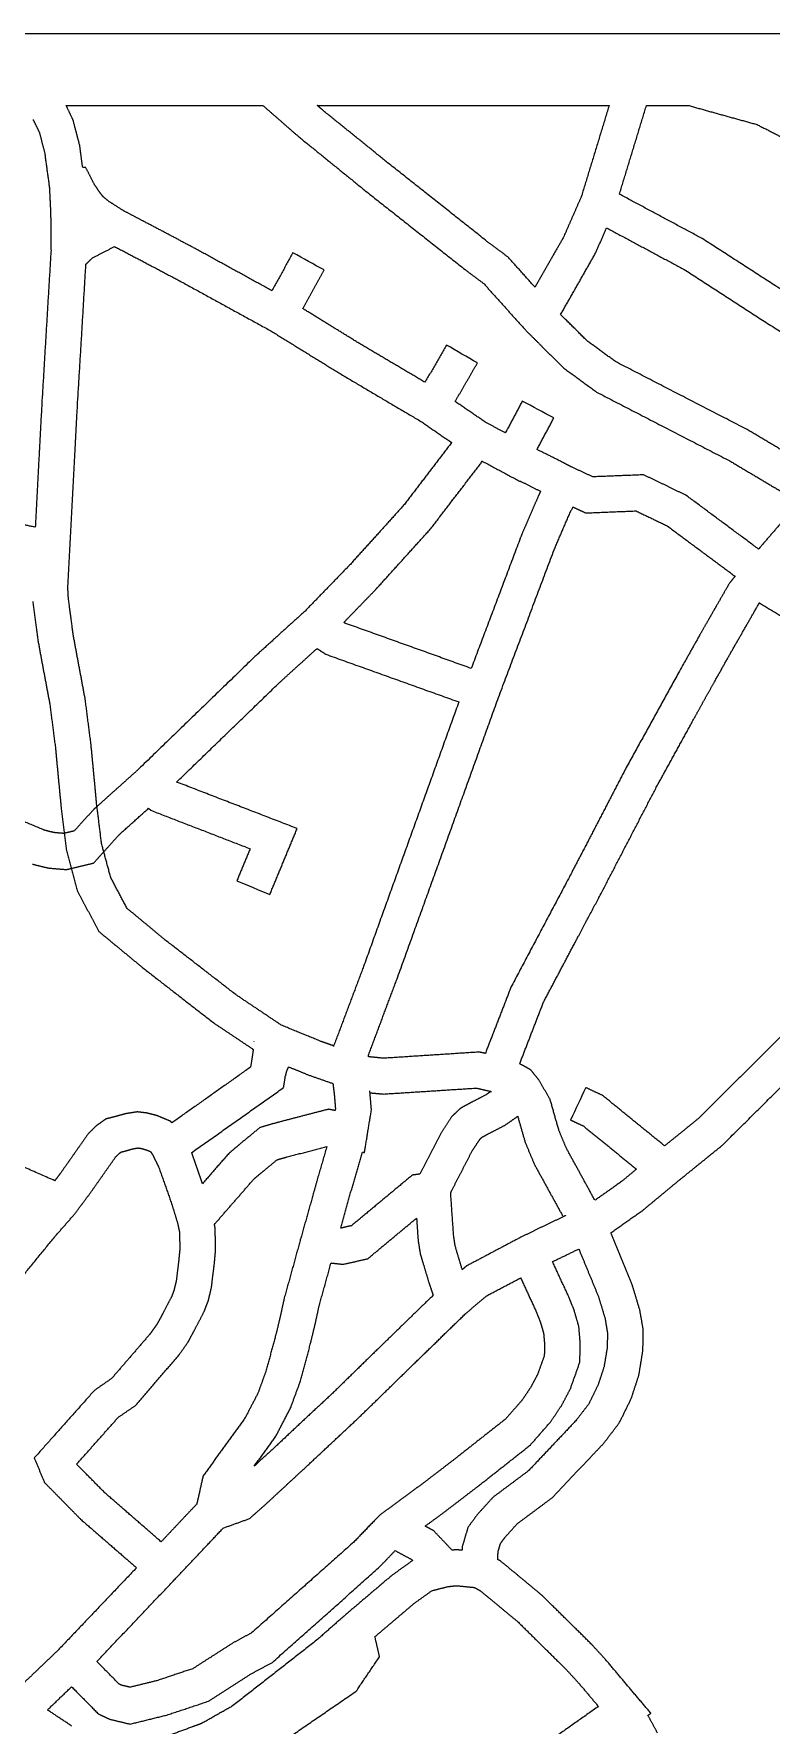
# Model space of a CAD drawing. Header units: millimetres. Extents: x 221 to 753, y -299 to -80.
# Drawn here: x 321.8 to 383.7, y -223.4 to -81.6 of the extents above; entities that cross this region are included whole.
import ezdxf

# ---------------------------------------------------------------- set-up
doc = ezdxf.new("R2010")
doc.units = ezdxf.units.MM
doc.layers.add('Laser$Cut', color=1, linetype='Continuous', true_color=0xff0000)
doc.layers.add('Laser$Outline', color=3, linetype='Continuous', true_color=0x00ff00)

msp = doc.modelspace()

# ---------------------------------------------------------------- linework, layer by layer
at = {"layer": 'Laser$Cut', "lineweight": -3}
for points, degree in [([(325.1, -88.81), (324.8, -88.18), (324.5, -87.56)], 2), ([(324.5, -87.56), (332.75, -87.56), (341, -87.56)], 2), ([(341, -87.56), (342.49, -88.86), (343.99, -90.17)], 2), ([(345.93, -87.88), (345.75, -87.72), (345.57, -87.56)], 2), ([(345.57, -87.56), (357.81, -87.56), (370.06, -87.56)], 2), ([(351.48, -92.37), (348.7, -90.13), (345.93, -87.88)], 2), ([(370.06, -87.56), (368.89, -91.4), (367.72, -95.23)], 2), ([(370.92, -95.01), (372.06, -91.29), (373.19, -87.56)], 2), ([(373.19, -87.56), (374.93, -87.56), (376.67, -87.56)], 2), ([(376.67, -87.56), (379.57, -88.37), (382.47, -89.17)], 2), ([(321.74, -88.76), (322.01, -89.3), (322.27, -89.85)], 2), ([(325.65, -90.92), (325.37, -89.86), (325.1, -88.81)], 2), ([(382.47, -89.17), (385.06, -90.5), (387.65, -91.84)], 2), ([(322.27, -89.85), (322.48, -90.68), (322.7, -91.5)], 2), ([(343.99, -90.17), (346.8, -92.44), (349.6, -94.72)], 2), ([(322.7, -91.5), (322.9, -92.99), (323.11, -94.48)], 2), ([(325.9, -92.78), (325.77, -91.85), (325.65, -90.92)], 2), ([(326.15, -92.77), (326.03, -92.77), (325.9, -92.78)], 2), ([(326.87, -94.18), (326.51, -93.47), (326.15, -92.77)], 2), ([(359.81, -98.97), (355.65, -95.67), (351.48, -92.37)], 2), ([(323.1, -94.41), (323.16, -95.56), (323.21, -96.71)], 2), ([(327.3, -94.82), (327.09, -94.5), (326.87, -94.18)], 2), ([(327.62, -95.23), (327.46, -95.03), (327.3, -94.82)], 2), ([(349.6, -94.72), (353.79, -98.03), (357.98, -101.34)], 2), ([(377.86, -98.73), (374.39, -96.87), (370.92, -95.01)], 2), ([(328.12, -95.64), (327.87, -95.44), (327.62, -95.23)], 2), ([(329.33, -96.41), (328.73, -96.02), (328.12, -95.64)], 2), ([(329.44, -96.46), (329.38, -96.44), (329.33, -96.41)], 2), ([(330.95, -97.26), (330.2, -96.86), (329.44, -96.46)], 2), ([(367.75, -95.15), (366.99, -96.89), (366.23, -98.62)], 2), ([(323.21, -96.71), (323.22, -98.23), (323.24, -99.76)], 2), ([(335.48, -99.65), (333.22, -98.45), (330.95, -97.26)], 2), ([(368.91, -99.97), (369.38, -98.9), (369.85, -97.84)], 2), ([(369.85, -97.84), (373.09, -99.58), (376.34, -101.32)], 2), ([(361.57, -100.28), (360.69, -99.63), (359.81, -98.97)], 2), ([(366.23, -98.62), (365.03, -100.72), (363.84, -102.81)], 2), ([(387.03, -104.65), (382.45, -101.69), (377.86, -98.73)], 2), ([(323.24, -99.76), (323.24, -99.76), (323.24, -99.76)], 2), ([(326.18, -100.88), (326.45, -100.62), (326.72, -100.35)], 2), ([(326.72, -100.35), (327.65, -99.88), (328.57, -99.4)], 2), ([(328.57, -99.4), (331.31, -100.84), (334.05, -102.29)], 2), ([(341.77, -103.11), (338.62, -101.38), (335.48, -99.65)], 2), ([(343.53, -99.92), (342.65, -101.52), (341.77, -103.11)], 2), ([(346.15, -101.37), (345.28, -100.89), (344.4, -100.41), (343.53, -99.92)], 3), ([(363.84, -102.81), (362.71, -101.55), (361.57, -100.28)], 2), ([(365.99, -105.11), (367.45, -102.54), (368.91, -99.97)], 2), ([(326.17, -100.88), (326.17, -100.88), (326.18, -100.88)], 2), ([(344.37, -104.62), (345.26, -102.99), (346.15, -101.37)], 2), ([(357.98, -101.34), (358.76, -101.93), (359.54, -102.51)], 2), ([(376.34, -101.32), (380.83, -104.22), (385.32, -107.12)], 2), ([(334.05, -102.29), (337.82, -104.36), (341.58, -106.42)], 2), ([(359.54, -102.51), (361.3, -104.47), (363.06, -106.43)], 2), ([(349.13, -107.55), (346.75, -106.08), (344.36, -104.61)], 2), ([(365.99, -105.11), (365.99, -105.11), (365.99, -105.11)], 2), ([(368.21, -107.31), (367.1, -106.21), (365.99, -105.11)], 2), ([(341.58, -106.42), (344.58, -108.27), (347.58, -110.12)], 2), ([(341.6, -106.44), (341.6, -106.44), (341.61, -106.44)], 2), ([(354.61, -110.79), (351.87, -109.17), (349.13, -107.55)], 2), ([(356.42, -107.67), (355.51, -109.23), (354.61, -110.79)], 2), ([(359.01, -109.17), (358.15, -108.67), (357.28, -108.17), (356.42, -107.67)], 3), ([(363.06, -106.43), (363.76, -107.12), (364.45, -107.81)], 2), ([(364.45, -107.81), (364.45, -107.81), (364.45, -107.81)], 2), ([(364.45, -107.81), (364.45, -107.81), (364.45, -107.81)], 2), ([(364.45, -107.81), (365.35, -108.71), (366.26, -109.6)], 2), ([(370.58, -109.05), (369.39, -108.18), (368.21, -107.31)], 2), ([(357.14, -112.4), (358.08, -110.79), (359.01, -109.17)], 2), ([(381.65, -114.76), (376.11, -111.91), (370.58, -109.05)], 2), ([(347.58, -110.12), (350.98, -112.13), (354.38, -114.14)], 2), ([(366.26, -109.6), (367.63, -110.6), (369, -111.61)], 2), ([(354.61, -110.79), (354.61, -110.79), (354.61, -110.79)], 2), ([(369, -111.61), (374.59, -114.5), (380.19, -117.39)], 2), ([(359.62, -114.1), (358.38, -113.25), (357.14, -112.4)], 2), ([(362.77, -112.37), (362.06, -113.71), (361.35, -115.04)], 2), ([(365.42, -113.78), (364.53, -113.31), (363.65, -112.84), (362.77, -112.37)], 3), ([(354.34, -114.12), (355.59, -114.98), (356.84, -115.84)], 2), ([(361.35, -115.04), (360.49, -114.57), (359.62, -114.1)], 2), ([(364.01, -116.43), (364.72, -115.1), (365.42, -113.78)], 2), ([(386.84, -117.85), (384.25, -116.31), (381.65, -114.76)], 2), ([(356.81, -115.89), (354.82, -118.5), (352.82, -121.11)], 2), ([(356.85, -115.83), (356.83, -115.86), (356.81, -115.89)], 2), ([(356.84, -115.84), (356.84, -115.84), (356.84, -115.84)], 2), ([(355.13, -123.03), (357.22, -120.29), (359.31, -117.56)], 2), ([(359.31, -117.56), (359.36, -117.47), (359.41, -117.39)], 2), ([(359.4, -117.4), (361, -118.25), (362.59, -119.11)], 2), ([(364.01, -116.43), (364.01, -116.43), (364.01, -116.43)], 2), ([(366.19, -117.52), (365.1, -116.97), (364.01, -116.43)], 2), ([(366.89, -117.89), (366.54, -117.71), (366.19, -117.52)], 2), ([(380.19, -117.39), (382.68, -118.87), (385.17, -120.35)], 2), ([(362.59, -119.11), (362.6, -119.09), (362.61, -119.08)], 2), ([(362.61, -119.08), (362.61, -119.08), (362.61, -119.08)], 2), ([(362.61, -119.08), (363.45, -119.5), (364.29, -119.93)], 2), ([(368.7, -118.72), (367.79, -118.31), (366.89, -117.89)], 2), ([(372.94, -118.55), (370.82, -118.64), (368.7, -118.72)], 2), ([(376.5, -120.26), (374.72, -119.4), (372.94, -118.55)], 2), ([(364.1, -120.38), (363.76, -121.16), (363.42, -121.95)], 2), ([(364.3, -119.92), (364.2, -120.15), (364.1, -120.38)], 2), ([(382.59, -124.78), (379.54, -122.52), (376.5, -120.26)], 2), ([(321.92, -122.94), (319.38, -122.43), (316.84, -121.92)], 2), ([(352.82, -121.11), (350.58, -123.59), (348.35, -126.06)], 2), ([(363.42, -121.95), (363.08, -122.74), (362.74, -123.52)], 2), ([(365.52, -124.65), (366.14, -123.22), (366.76, -121.78)], 2), ([(366.76, -121.78), (366.81, -121.67), (366.86, -121.55)], 2), ([(366.92, -121.43), (366.9, -121.47), (366.88, -121.51), (366.86, -121.55)], 3), ([(366.91, -121.43), (366.91, -121.43), (366.92, -121.42)], 2), ([(366.99, -121.31), (366.96, -121.35), (366.94, -121.39), (366.92, -121.43)], 3), ([(366.92, -121.43), (366.92, -121.43), (366.92, -121.43), (366.92, -121.43)], 3), ([(366.99, -121.3), (366.99, -121.3), (366.99, -121.3), (366.99, -121.31)], 3), ([(366.99, -121.31), (366.99, -121.31), (366.99, -121.31), (366.99, -121.31)], 3), ([(367.02, -121.25), (367.56, -121.5), (368.1, -121.75)], 2), ([(368.1, -121.75), (370.21, -121.66), (372.32, -121.58)], 2), ([(372.32, -121.58), (373.63, -122.21), (374.94, -122.84)], 2), ([(385.93, -120.91), (384.26, -122.84), (382.59, -124.78)], 2), ([(321.92, -122.93), (321.92, -122.94), (321.92, -122.94)], 2), ([(350.54, -128.11), (352.83, -125.57), (355.13, -123.03)], 2), ([(374.94, -122.84), (377.78, -124.95), (380.62, -127.06)], 2), ([(362.74, -123.52), (360.61, -129.16), (358.49, -134.79)], 2), ([(360.78, -137.22), (363.15, -130.93), (365.52, -124.65)], 2), ([(382.59, -124.78), (382.59, -124.78), (382.59, -124.78)], 2), ([(348.35, -126.06), (346.43, -128.04), (344.52, -130.01)], 2), ([(380.62, -127.06), (380.39, -127.35), (380.15, -127.64)], 2), ([(324.7, -128.91), (324.68, -128.47), (324.65, -128.03)], 2), ([(325.12, -132.07), (324.91, -130.49), (324.7, -128.91)], 2), ([(347.79, -130.95), (349.16, -129.53), (350.54, -128.11)], 2), ([(321.71, -129.19), (321.93, -130.87), (322.16, -132.54)], 2), ([(344.52, -130.01), (342.43, -131.9), (340.35, -133.79)], 2), ([(382.63, -129.35), (382.64, -129.32), (382.66, -129.3)], 2), ([(382.66, -129.3), (382.66, -129.3), (382.66, -129.3)], 2), ([(382.66, -129.3), (382.66, -129.3), (382.66, -129.3)], 2), ([(382.66, -129.3), (388.06, -132.55), (393.45, -135.79)], 2), ([(358.49, -134.79), (353.14, -132.87), (347.79, -130.95)], 2), ([(322.16, -132.54), (322.65, -135.2), (323.15, -137.85)], 2), ([(326.11, -137.38), (325.62, -134.73), (325.12, -132.07)], 2), ([(342.4, -135.98), (343.98, -134.55), (345.55, -133.12)], 2), ([(345.55, -133.12), (345.92, -133.36), (346.28, -133.6)], 2), ([(340.35, -133.79), (335.4, -138.58), (330.45, -143.37)], 2), ([(346.28, -133.6), (351.87, -135.6), (357.45, -137.6)], 2), ([(333.78, -144.32), (338.09, -140.15), (342.4, -135.98)], 2), ([(326.6, -141.19), (326.36, -139.29), (326.11, -137.38)], 2), ([(357.45, -137.6), (353.45, -148.7), (349.46, -159.79)], 2), ([(352.27, -160.83), (356.53, -149.02), (360.78, -137.22)], 2), ([(323.15, -137.85), (323.38, -139.69), (323.62, -141.52)], 2), ([(323.62, -141.52), (323.85, -144), (324.09, -146.49)], 2), ([(327.07, -146.16), (326.84, -143.67), (326.6, -141.19)], 2), ([(330.45, -143.37), (328.77, -144.87), (327.1, -146.37)], 2), ([(343.89, -148.22), (338.83, -146.27), (333.78, -144.32)], 2), ([(322.65, -148.35), (320.92, -147.61), (319.2, -146.87)], 2), ([(324.09, -146.49), (324.31, -148.27), (324.53, -150.06)], 2), ([(326.8, -146.64), (326, -147.53), (325.2, -148.42)], 2), ([(327.1, -146.37), (326.95, -146.51), (326.8, -146.64)], 2), ([(327.48, -149.48), (327.28, -147.82), (327.07, -146.16)], 2), ([(328.93, -148.76), (330.18, -147.64), (331.43, -146.52)], 2), ([(331.43, -146.52), (331.52, -146.61), (331.61, -146.69)], 2), ([(331.61, -146.69), (335.77, -148.3), (339.94, -149.91)], 2), ([(323.5, -148.56), (323.07, -148.46), (322.65, -148.35)], 2), ([(324.3, -148.63), (323.9, -148.6), (323.5, -148.56)], 2), ([(324.35, -148.62), (324.33, -148.63), (324.3, -148.63)], 2), ([(325.2, -148.42), (324.78, -148.52), (324.35, -148.62)], 2), ([(327.67, -150.17), (328.3, -149.47), (328.93, -148.76)], 2), ([(341.6, -153.75), (342.74, -150.99), (343.89, -148.22)], 2), ([(324.53, -150.06), (324.98, -151.74), (325.44, -153.42)], 2), ([(326.81, -151.12), (327.24, -150.65), (327.67, -150.17)], 2), ([(328.25, -152.32), (327.86, -150.9), (327.48, -149.48)], 2), ([(339.94, -149.91), (339.38, -151.26), (338.83, -152.61)], 2), ([(321.69, -151.21), (322.35, -151.37), (323, -151.53)], 2), ([(323, -151.53), (323.76, -151.6), (324.52, -151.66)], 2), ([(324.52, -151.66), (324.73, -151.62), (324.94, -151.57)], 2), ([(324.94, -151.57), (325.87, -151.34), (326.81, -151.12)], 2), ([(329.62, -154.92), (328.93, -153.62), (328.25, -152.32)], 2), ([(338.83, -152.61), (339.75, -152.99), (340.67, -153.37), (341.6, -153.75)], 3), ([(325.44, -153.42), (326.34, -155.14), (327.25, -156.85)], 2), ([(332.82, -157.57), (331.22, -156.24), (329.62, -154.92)], 2), ([(327.25, -156.85), (329.1, -158.38), (330.95, -159.91)], 2), ([(338.74, -162.15), (335.78, -159.86), (332.82, -157.57)], 2), ([(330.95, -159.91), (333.96, -162.25), (336.98, -164.59)], 2), ([(349.46, -159.79), (348.21, -163.12), (346.95, -166.45)], 2), ([(349.89, -167.17), (351.08, -164), (352.27, -160.83)], 2), ([(361.82, -161.53), (360.75, -164.3), (359.67, -167.08)], 2), ([(342.55, -164.71), (340.65, -163.43), (338.74, -162.15)], 2), ([(362.56, -167.95), (363.56, -165.36), (364.56, -162.77)], 2), ([(350.89, -163.82), (350.89, -163.82), (350.89, -163.82), (350.89, -163.82)], 3), ([(386.52, -163.64), (382.04, -168.09), (377.56, -172.53)], 2), ([(336.98, -164.59), (338.54, -165.63), (340.11, -166.68)], 2), ([(345.87, -166.07), (344.21, -165.39), (342.55, -164.71)], 2), ([(340.21, -166.75), (340.1, -167.49), (339.98, -168.23)], 2), ([(340.11, -166.68), (340.11, -166.68), (340.11, -166.68), (340.11, -166.68)], 3), ([(340.11, -166.68), (340.16, -166.72), (340.21, -166.75)], 2), ([(340.21, -166.75), (340.21, -166.75), (340.21, -166.75)], 2), ([(340.28, -166.09), (340.28, -166.09), (340.28, -166.08), (340.28, -166.08)], 3), ([(340.28, -166.1), (340.28, -166.1), (340.28, -166.09), (340.28, -166.09)], 3), ([(346.95, -166.45), (346.41, -166.26), (345.87, -166.07)], 2), ([(346.95, -166.45), (346.94, -166.48), (346.93, -166.5)], 2), ([(346.95, -166.45), (346.95, -166.45), (346.95, -166.45)], 2), ([(349.87, -167.36), (349.88, -167.26), (349.89, -167.17)], 2), ([(349.92, -167.37), (349.9, -167.37), (349.87, -167.36)], 2), ([(351.16, -167.49), (350.54, -167.43), (349.92, -167.37)], 2), ([(349.96, -167.33), (349.96, -167.33), (349.96, -167.35), (349.95, -167.38)], 3), ([(359.17, -166.97), (355.17, -167.23), (351.16, -167.49)], 2), ([(359.67, -167.08), (359.42, -167.03), (359.17, -166.97)], 2), ([(359.67, -167.08), (359.67, -167.08), (359.67, -167.08)], 2), ([(379.57, -174.77), (383.96, -170.41), (388.36, -166.05)], 2), ([(339.98, -168.23), (336.8, -170.49), (333.61, -172.74)], 2), ([(343.17, -168.21), (343.99, -168.54), (344.8, -168.88)], 2), ([(363.47, -168.45), (363.01, -168.2), (362.55, -167.95)], 2), ([(362.56, -167.95), (362.56, -167.95), (362.56, -167.95)], 2), ([(364.15, -169.3), (363.81, -168.87), (363.47, -168.45)], 2), ([(335.03, -175.41), (338.89, -172.68), (342.75, -169.95)], 2), ([(342.75, -169.95), (342.83, -169.46), (342.9, -168.96)], 2), ([(344.8, -168.88), (345.85, -169.24), (346.89, -169.61)], 2), ([(346.89, -169.61), (346.89, -169.61), (346.89, -169.61)], 2), ([(346.89, -169.61), (346.89, -169.61), (346.89, -169.62)], 2), ([(346.89, -169.61), (346.94, -170.06), (347, -170.51)], 2), ([(350, -170.39), (349.99, -170.3), (349.98, -170.21)], 2), ([(351.12, -170.49), (355.02, -170.24), (358.92, -169.99)], 2), ([(358.92, -169.99), (359.56, -170.14), (360.19, -170.29)], 2), ([(365.1, -170.91), (364.62, -170.1), (364.15, -169.3)], 2), ([(368.1, -169.95), (367.67, -170.86), (367.25, -171.76), (366.82, -172.67)], 3), ([(369.51, -170.61), (368.8, -170.28), (368.1, -169.95)], 2), ([(347, -170.51), (347.05, -171.11), (347.1, -171.71)], 2), ([(350, -170.39), (350, -170.39), (350, -170.39)], 2), ([(350, -170.39), (350.56, -170.44), (351.12, -170.49)], 2), ([(350.12, -171.82), (350.06, -171.1), (350, -170.39)], 2), ([(358.52, -171.18), (358.05, -171.43), (357.58, -171.69)], 2), ([(359.77, -170.53), (359.15, -170.86), (358.52, -171.18)], 2), ([(360.14, -170.27), (359.95, -170.4), (359.77, -170.53)], 2), ([(365.85, -173.55), (365.47, -172.23), (365.1, -170.91)], 2), ([(374.71, -174.84), (372.11, -172.73), (369.51, -170.61)], 2), ([(327.85, -172.58), (327.45, -172.86), (327.05, -173.14)], 2), ([(330.02, -172.06), (329.78, -172.1), (329.54, -172.13)], 2), ([(330.49, -171.99), (330.25, -172.02), (330.02, -172.06)], 2), ([(331.32, -172.09), (330.9, -172.04), (330.49, -171.99)], 2), ([(332.19, -172.32), (331.75, -172.2), (331.32, -172.09)], 2), ([(333.26, -172.77), (332.73, -172.54), (332.19, -172.32)], 2), ([(333.39, -172.9), (333.33, -172.83), (333.26, -172.77)], 2), ([(333.61, -172.74), (333.5, -172.82), (333.39, -172.9)], 2), ([(342.27, -172.87), (341.52, -173.08), (340.76, -173.3)], 2), ([(346.5, -171.77), (344.38, -172.32), (342.27, -172.87)], 2), ([(347.07, -171.87), (346.78, -171.82), (346.5, -171.77)], 2), ([(347.1, -171.71), (347.09, -171.79), (347.07, -171.87)], 2), ([(349.61, -174.95), (349.86, -173.39), (350.12, -171.82)], 2), ([(356.87, -172.37), (356.42, -173.06), (355.97, -173.75)], 2), ([(357.58, -171.69), (357.23, -172.03), (356.87, -172.37)], 2), ([(361.33, -173.1), (361.86, -172.73), (362.39, -172.36)], 2), ([(362.39, -172.36), (362.39, -172.36), (362.39, -172.36)], 2), ([(362.39, -172.36), (362.7, -173.45), (363.02, -174.55)], 2), ([(366.82, -172.67), (367.36, -172.92), (367.9, -173.17)], 2), ([(377.56, -172.53), (376.14, -173.69), (374.71, -174.84)], 2), ([(323.56, -177.76), (318.91, -175.72), (314.26, -173.69)], 2), ([(326.36, -173.82), (325.22, -175.45), (324.08, -177.07)], 2), ([(327.05, -173.14), (326.71, -173.48), (326.36, -173.82)], 2), ([(355.97, -173.75), (355.08, -175.48), (354.19, -177.21)], 2), ([(358.57, -175.26), (358.89, -174.77), (359.21, -174.29)], 2), ([(359.21, -174.29), (359.29, -174.21), (359.37, -174.13)], 2), ([(359.37, -174.13), (359.64, -173.98), (359.92, -173.83)], 2), ([(359.92, -173.83), (360.62, -173.47), (361.33, -173.1)], 2), ([(366.5, -175.09), (366.17, -174.32), (365.85, -173.55)], 2), ([(367.9, -173.17), (370.13, -174.98), (372.35, -176.79)], 2), ([(326.51, -178.83), (327.59, -177.3), (328.66, -175.77)], 2), ([(328.66, -175.77), (328.82, -175.61), (328.98, -175.46)], 2), ([(329.13, -175.35), (329.29, -175.31), (329.45, -175.27)], 2), ([(329.45, -175.27), (329.81, -175.17), (330.17, -175.07)], 2), ([(330.17, -175.07), (330.35, -175.04), (330.54, -175.01)], 2), ([(330.54, -175.01), (330.65, -175.03), (330.75, -175.04)], 2), ([(330.75, -175.04), (330.99, -175.1), (331.22, -175.17)], 2), ([(331.22, -175.17), (331.4, -175.24), (331.58, -175.31)], 2), ([(331.58, -175.31), (331.6, -175.34), (331.62, -175.36)], 2), ([(331.62, -175.36), (331.71, -175.5), (331.8, -175.65)], 2), ([(331.8, -175.65), (332.03, -176.13), (332.27, -176.6)], 2), ([(331.8, -175.65), (331.8, -175.65), (331.8, -175.65)], 2), ([(335.04, -175.43), (335.03, -175.42), (335.03, -175.41)], 2), ([(335.95, -178.01), (335.49, -176.72), (335.04, -175.43)], 2), ([(338.16, -175.47), (337.05, -176.74), (335.94, -178.01)], 2), ([(342.2, -176.01), (342.63, -175.88), (343.06, -175.76)], 2), ([(343.06, -175.76), (344.72, -175.33), (346.38, -174.9)], 2), ([(349.37, -175.36), (349.45, -175.38), (349.54, -175.4)], 2), ([(349.37, -175.36), (349.37, -175.36), (349.37, -175.36)], 2), ([(349.54, -175.4), (349.57, -175.18), (349.61, -174.95)], 2), ([(356.86, -178.57), (357.72, -176.91), (358.57, -175.26)], 2), ([(363.02, -174.55), (363.4, -175.47), (363.79, -176.39)], 2), ([(368.86, -179.4), (367.68, -177.24), (366.5, -175.09)], 2), ([(375.67, -177.93), (377.62, -176.35), (379.57, -174.77)], 2), ([(324.08, -177.07), (323.82, -177.42), (323.56, -177.76)], 2), ([(332.27, -176.6), (332.83, -178.18), (333.38, -179.76)], 2), ([(353.55, -177.29), (351, -179.41), (348.44, -181.54)], 2), ([(354.19, -177.2), (353.87, -177.25), (353.55, -177.29)], 2), ([(363.79, -176.39), (364.99, -178.59), (366.2, -180.78)], 2), ([(372.35, -176.79), (371.72, -177.31), (371.09, -177.84)], 2), ([(335.94, -178.01), (335.94, -178.01), (335.94, -178.01)], 2), ([(336.95, -181.42), (338.6, -179.52), (340.26, -177.62)], 2), ([(356.77, -178.81), (356.81, -178.69), (356.86, -178.57)], 2), ([(371.09, -177.84), (369.98, -178.62), (368.86, -179.4)], 2), ([(372.91, -180.22), (374.29, -179.08), (375.67, -177.93)], 2), ([(325.22, -180.56), (325.87, -179.69), (326.51, -178.83)], 2), ([(333.38, -179.76), (333.63, -180.56), (333.87, -181.37)], 2), ([(356.77, -178.81), (356.77, -178.81), (356.77, -178.81)], 2), ([(356.77, -178.81), (356.77, -178.81), (356.77, -178.81)], 2), ([(357.02, -182.4), (356.89, -180.6), (356.77, -178.81)], 2), ([(368.86, -179.4), (368.86, -179.4), (368.86, -179.4)], 2), ([(323.55, -182.47), (324.39, -181.51), (325.22, -180.56)], 2), ([(333.87, -181.37), (333.94, -181.7), (334.01, -182.04)], 2), ([(337, -181.68), (336.97, -181.55), (336.95, -181.42)], 2), ([(348.44, -181.54), (348.01, -181.63), (347.58, -181.73)], 2), ([(349.81, -184.3), (351.86, -182.6), (353.9, -180.9)], 2), ([(353.9, -180.9), (353.91, -180.93), (353.91, -180.96)], 2), ([(353.91, -180.96), (353.97, -181.85), (354.03, -182.73)], 2), ([(366.2, -180.79), (364.42, -181.64), (362.65, -182.5)], 2), ([(366.39, -180.69), (366.3, -180.74), (366.2, -180.79)], 2), ([(366.2, -180.78), (366.2, -180.79), (366.2, -180.79)], 2), ([(370.19, -182.13), (371.55, -181.18), (372.91, -180.22)], 2), ([(318.34, -188.86), (320.95, -185.66), (323.55, -182.47)], 2), ([(334.01, -182.04), (334.02, -182.38), (334.03, -182.73)], 2), ([(334.03, -182.73), (334.04, -183.1), (334.05, -183.46)], 2), ([(337.03, -182.65), (337.02, -182.16), (337, -181.68)], 2), ([(337.05, -183.58), (337.04, -183.11), (337.03, -182.65)], 2), ([(347.55, -181.73), (347.55, -181.73), (347.55, -181.73)], 2), ([(347.58, -181.73), (347.56, -181.73), (347.55, -181.73)], 2), ([(354.03, -182.73), (354.12, -183.33), (354.22, -183.92)], 2), ([(357.15, -183.25), (357.08, -182.83), (357.02, -182.4)], 2), ([(362.65, -182.5), (360.37, -183.71), (358.1, -184.91)], 2), ([(371.99, -186.48), (371.09, -184.3), (370.19, -182.12)], 2), ([(334.05, -183.46), (334, -183.96), (333.95, -184.46)], 2), ([(336.94, -184.78), (336.99, -184.18), (337.05, -183.58)], 2), ([(347.75, -184.77), (348.78, -184.54), (349.81, -184.3)], 2), ([(354.22, -183.92), (354.32, -184.25), (354.42, -184.59)], 2), ([(357.74, -185.22), (357.44, -184.23), (357.15, -183.25)], 2), ([(365.31, -184.55), (366.41, -184.02), (367.51, -183.49)], 2), ([(367.51, -183.48), (368.34, -185.48), (369.16, -187.48)], 2), ([(333.95, -184.46), (333.85, -185.32), (333.74, -186.19)], 2), ([(336.77, -186.13), (336.85, -185.45), (336.94, -184.78)], 2), ([(345.72, -188.3), (346.23, -186.48), (346.73, -184.66)], 2), ([(346.73, -184.66), (346.73, -184.66), (346.73, -184.66)], 2), ([(346.73, -184.66), (346.73, -184.66), (346.73, -184.66)], 2), ([(346.73, -184.66), (347.24, -184.72), (347.75, -184.77)], 2), ([(354.42, -184.59), (354.68, -185.45), (354.94, -186.32)], 2), ([(358.1, -184.91), (357.92, -185.06), (357.74, -185.22)], 2), ([(357.74, -185.22), (357.74, -185.22), (357.74, -185.22)], 2), ([(366.67, -187.49), (365.99, -186.02), (365.31, -184.55)], 2), ([(333.56, -186.93), (333.46, -187.22), (333.35, -187.5)], 2), ([(333.74, -186.19), (333.65, -186.56), (333.56, -186.93)], 2), ([(336.44, -187.82), (336.57, -187.27), (336.7, -186.72)], 2), ([(336.7, -186.72), (336.74, -186.43), (336.77, -186.13)], 2), ([(354.94, -186.32), (355.12, -186.84), (355.3, -187.37)], 2), ([(359.79, -187.41), (361.21, -186.66), (362.63, -185.91)], 2), ([(362.63, -185.9), (363.27, -187.29), (363.91, -188.67)], 2), ([(372.64, -188.64), (372.32, -187.56), (371.99, -186.48)], 2), ([(333.35, -187.5), (333, -188.17), (332.65, -188.84)], 2), ([(336.09, -188.73), (336.18, -188.5), (336.26, -188.28)], 2), ([(336.26, -188.28), (336.35, -188.05), (336.44, -187.82)], 2), ([(342.81, -187.58), (342.64, -188.37), (342.46, -189.17)], 2), ([(345.39, -189.84), (345.56, -189.07), (345.72, -188.3)], 2), ([(355.3, -187.37), (355.3, -187.37), (355.3, -187.37)], 2), ([(358.03, -188.9), (358.91, -188.15), (359.79, -187.41)], 2), ([(363.91, -188.67), (364.1, -189.15), (364.29, -189.62)], 2), ([(367.13, -188.64), (366.9, -188.06), (366.67, -187.49)], 2), ([(367.52, -189.99), (367.32, -189.31), (367.13, -188.64)], 2), ([(369.16, -187.48), (369.44, -188.4), (369.72, -189.32)], 2), ([(372.92, -190.25), (372.78, -189.44), (372.64, -188.64)], 2), ([(332.18, -189.72), (332.03, -189.93), (331.88, -190.14)], 2), ([(332.65, -188.84), (332.41, -189.28), (332.18, -189.72)], 2), ([(335.3, -190.24), (335.7, -189.49), (336.09, -188.73)], 2), ([(342.46, -189.17), (342.29, -189.91), (342.11, -190.64)], 2), ([(345.02, -191.38), (345.2, -190.61), (345.39, -189.84)], 2), ([(364.29, -189.62), (364.42, -190.08), (364.56, -190.54)], 2), ([(367.64, -191.4), (367.58, -190.7), (367.52, -189.99)], 2), ([(369.72, -189.32), (369.81, -189.9), (369.91, -190.48)], 2), ([(331.59, -190.56), (329.96, -192.46), (328.32, -194.35)], 2), ([(331.88, -190.14), (331.74, -190.35), (331.59, -190.56)], 2), ([(333.96, -192.4), (334.35, -191.85), (334.74, -191.29)], 2), ([(334.74, -191.29), (335.02, -190.77), (335.3, -190.24)], 2), ([(342.11, -190.64), (341.69, -192.18), (341.27, -193.73)], 2), ([(344.14, -194.64), (344.58, -193.01), (345.02, -191.38)], 2), ([(364.56, -190.54), (364.6, -191.02), (364.64, -191.49)], 2), ([(364.64, -191.49), (364.63, -191.96), (364.62, -192.43)], 2), ([(367.6, -192.98), (367.62, -192.19), (367.64, -191.4)], 2), ([(369.91, -190.48), (369.91, -191.12), (369.9, -191.76)], 2), ([(372.89, -192.02), (372.91, -191.13), (372.92, -190.25)], 2), ([(330.35, -196.6), (332.15, -194.5), (333.96, -192.4)], 2), ([(364.62, -192.43), (364.34, -193.22), (364.06, -194)], 2), ([(369.9, -191.76), (369.76, -192.56), (369.63, -193.37)], 2), ([(372.55, -194.09), (372.72, -193.06), (372.89, -192.02)], 2), ([(328.32, -194.35), (327.6, -194.85), (326.88, -195.35)], 2), ([(341.27, -193.73), (340.94, -194.65), (340.6, -195.58)], 2), ([(364.06, -194), (363.78, -194.53), (363.5, -195.05)], 2), ([(366.81, -195.21), (367.21, -194.1), (367.6, -192.98)], 2), ([(369.63, -193.37), (369.38, -194.13), (369.13, -194.89)], 2), ([(371.92, -196.02), (372.23, -195.05), (372.55, -194.09)], 2), ([(326.88, -195.35), (324.36, -198.18), (321.84, -201.01)], 2), ([(340.6, -195.58), (340.07, -196.6), (339.54, -197.62)], 2), ([(343.35, -196.79), (343.74, -195.71), (344.14, -194.64)], 2), ([(363.5, -195.05), (363.13, -195.62), (362.75, -196.18)], 2), ([(366.08, -196.6), (366.45, -195.9), (366.81, -195.21)], 2), ([(369.13, -194.89), (368.74, -195.69), (368.35, -196.48)], 2), ([(328.88, -197.61), (329.61, -197.1), (330.35, -196.6)], 2), ([(342.1, -199.2), (342.72, -198), (343.35, -196.79)], 2), ([(362.75, -196.18), (362.06, -196.96), (361.37, -197.75)], 2), ([(365.13, -198.01), (365.61, -197.3), (366.08, -196.6)], 2), ([(368.35, -196.48), (367.84, -197.16), (367.32, -197.83)], 2), ([(370.91, -198.07), (371.42, -197.05), (371.92, -196.02)], 2), ([(325.39, -201.54), (327.14, -199.57), (328.88, -197.61)], 2), ([(339.54, -197.62), (337.77, -200.07), (336, -202.52)], 2), ([(361.37, -197.75), (359.32, -199.36), (357.27, -200.98)], 2), ([(367.32, -197.83), (365.3, -199.97), (363.28, -202.1)], 2), ([(363.45, -199.93), (364.29, -198.97), (365.13, -198.01)], 2), ([(369.61, -199.78), (370.26, -198.92), (370.91, -198.07)], 2), ([(340.29, -201.7), (341.2, -200.45), (342.1, -199.2)], 2), ([(359.11, -203.35), (361.28, -201.64), (363.45, -199.93)], 2), ([(368.64, -200.8), (369.13, -200.29), (369.61, -199.78)], 2), ([(321.84, -201.01), (322.26, -202.04), (322.68, -203.06)], 2), ([(357.27, -200.98), (355.86, -202.06), (354.45, -203.14)], 2), ([(365.28, -204.35), (366.96, -202.58), (368.64, -200.8)], 2), ([(327.78, -203.96), (326.58, -202.75), (325.39, -201.54)], 2), ([(336, -202.52), (335.73, -203.7), (335.47, -204.88)], 2), ([(363.28, -202.1), (361.81, -203.2), (360.33, -204.3)], 2), ([(322.68, -203.06), (324.2, -204.6), (325.72, -206.15)], 2), ([(332.48, -208.05), (330.13, -206), (327.78, -203.96)], 2), ([(354.45, -203.14), (352.64, -204.47), (350.83, -205.8)], 2), ([(356.25, -205.54), (357.68, -204.45), (359.11, -203.35)], 2), ([(335.47, -204.88), (333.97, -206.46), (332.48, -208.05)], 2), ([(339.89, -206.1), (340.59, -205.49), (341.28, -204.87)], 2), ([(354.62, -206.74), (355.44, -206.14), (356.25, -205.54)], 2), ([(360.33, -204.3), (359.68, -205.01), (359.04, -205.72)], 2), ([(362.35, -206.53), (363.82, -205.44), (365.28, -204.35)], 2), ([(325.72, -206.15), (328.06, -208.18), (330.41, -210.22)], 2), ([(337.68, -206.9), (338.79, -206.5), (339.89, -206.1)], 2), ([(350.83, -205.8), (349.73, -206.93), (348.64, -208.07)], 2), ([(355.33, -207.11), (354.97, -206.92), (354.62, -206.73)], 2), ([(356.89, -208.75), (356.11, -207.93), (355.33, -207.11)], 2), ([(358.21, -206.84), (357.98, -207.64), (357.74, -208.44)], 2), ([(359.04, -205.72), (358.62, -206.28), (358.21, -206.84)], 2), ([(361.36, -207.63), (361.86, -207.08), (362.35, -206.53)], 2), ([(348.64, -208.07), (344.36, -211.88), (340.07, -215.68)], 2), ([(357.74, -208.44), (357.74, -208.6), (357.74, -208.76)], 2), ([(360.74, -208.88), (360.84, -208.54), (360.94, -208.2)], 2), ([(360.94, -208.2), (361.15, -207.91), (361.36, -207.63)], 2), ([(350.72, -210.23), (351.42, -209.51), (352.11, -208.79)], 2), ([(353.57, -209.62), (352.7, -210.24), (351.83, -210.87)], 2), ([(352.11, -208.79), (352.8, -209.16), (353.49, -209.53)], 2), ([(353.49, -209.53), (353.53, -209.57), (353.57, -209.61)], 2), ([(353.57, -209.61), (353.57, -209.61), (353.57, -209.62)], 2), ([(357.28, -208.72), (357.09, -208.73), (356.89, -208.75)], 2), ([(357.74, -208.76), (357.51, -208.74), (357.28, -208.72)], 2), ([(360.73, -209.55), (360.73, -209.21), (360.74, -208.88)], 2), ([(360.96, -209.67), (360.85, -209.61), (360.73, -209.55)], 2), ([(364.39, -212.51), (362.68, -211.09), (360.96, -209.67)], 2), ([(330.41, -210.23), (327.16, -213.64), (323.91, -217.06)], 2), ([(330.41, -210.22), (330.41, -210.22), (330.41, -210.23)], 2), ([(341.81, -218.16), (346.26, -214.2), (350.72, -210.23)], 2), ([(351.83, -210.87), (349.79, -212.6), (347.76, -214.33)], 2), ([(353.68, -213.23), (354.43, -212.69), (355.19, -212.15)], 2), ([(355.19, -212.15), (355.88, -211.97), (356.57, -211.8)], 2), ([(356.57, -211.8), (356.92, -211.76), (357.28, -211.73)], 2), ([(357.28, -211.73), (358.02, -211.8), (358.76, -211.88)], 2), ([(358.76, -211.88), (359.01, -212.02), (359.26, -212.16)], 2), ([(359.26, -212.16), (360.82, -213.45), (362.38, -214.74)], 2), ([(368.6, -216.66), (366.5, -214.58), (364.39, -212.51)], 2), ([(350.41, -216.01), (352.05, -214.62), (353.68, -213.23)], 2), ([(347.76, -214.33), (346.69, -215.27), (345.62, -216.22)], 2), ([(362.38, -214.74), (364.41, -216.74), (366.44, -218.74)], 2), ([(323.94, -217.04), (322.23, -218.67), (320.53, -220.3)], 2), ([(338.51, -216.53), (336.82, -217.61), (335.14, -218.69)], 2), ([(345.62, -216.22), (342.04, -219.02), (338.47, -221.82)], 2), ([(340.07, -215.68), (339.29, -216.11), (338.51, -216.53)], 2), ([(350.8, -217.69), (350.61, -216.85), (350.41, -216.01)], 2), ([(369.79, -217.96), (369.19, -217.31), (368.6, -216.66)], 2), ([(328.97, -220), (328.03, -219.04), (327.08, -218.08)], 2), ([(340.03, -219.12), (340.92, -218.64), (341.81, -218.16)], 2), ([(348.85, -220.57), (349.82, -219.13), (350.8, -217.69)], 2), ([(373.56, -222.43), (371.67, -220.19), (369.79, -217.96)], 2), ([(332.12, -219.7), (330.99, -219.97), (329.87, -220.25)], 2), ([(335.14, -218.69), (333.63, -219.19), (332.12, -219.7)], 2), ([(336.45, -221.42), (338.24, -220.27), (340.03, -219.12)], 2), ([(366.44, -218.74), (366.99, -219.34), (367.54, -219.94)], 2), ([(322.94, -222.15), (323.95, -221.18), (324.97, -220.2)], 2), ([(324.97, -220.2), (326.09, -221.35), (327.22, -222.49)], 2), ([(329.15, -220.08), (329.06, -220.04), (328.97, -220)], 2), ([(329.87, -220.25), (329.51, -220.16), (329.15, -220.08)], 2), ([(367.54, -219.94), (368.35, -220.9), (369.16, -221.86)], 2), ([(325, -223.52), (323.97, -222.83), (322.94, -222.15)], 2), ([(327.22, -222.49), (327.69, -222.71), (328.17, -222.93)], 2), ([(329.87, -223.34), (331.41, -222.96), (332.95, -222.58)], 2), ([(332.95, -222.58), (334.7, -222), (336.45, -221.42)], 2), ([(338.47, -221.82), (337.2, -222.54), (335.93, -223.26)], 2), ([(369.16, -221.86), (365.74, -224.27), (362.33, -226.68)], 2), ([(373.31, -222.6), (373.44, -222.51), (373.56, -222.43)], 2), ([(374.12, -224.09), (373.72, -223.34), (373.31, -222.6)], 2), ([(328.17, -222.93), (329.02, -223.13), (329.87, -223.34)], 2)]:
    msp.add_open_spline(points, degree=degree, dxfattribs=at)
for points, degree, knots in [([(323.24, -99.71), (322.85, -106.14), (322.47, -112.57), (322.19, -117.75), (321.92, -122.93)], 2, [-75.237801, -75.237801, -75.237801, -70.221948, -70.221948, -60.140613, -60.140613, -60.140613]), ([(324.65, -128.03), (325.06, -120.39), (325.46, -112.74), (325.82, -106.81), (326.17, -100.88)], 2, [55.174387, 55.174387, 55.174387, 70.221948, 70.221948, 74.852674, 74.852674, 74.852674]), ([(367.02, -121.25), (367.01, -121.26), (367.01, -121.27), (367.01, -121.27), (367.01, -121.27), (366.99, -121.3), (366.99, -121.3)], 3, [0.4975025, 0.4975025, 0.4975025, 0.4975025, 0.51881407, 0.51881407, 0.51881407, 0.54464575, 0.54464575, 0.54464575, 0.54464575]), ([(380.15, -127.64), (379.37, -128.99), (378.6, -130.34), (378.14, -131.14), (377.68, -131.95), (377.14, -132.91), (376.61, -133.86), (376.07, -134.81), (375.54, -135.77), (373.48, -139.51), (371.42, -143.24)], 2, [140.034097, 140.034097, 140.034097, 144.41998, 144.41998, 147.05151, 147.05151, 148.805864, 148.805864, 150.560217, 150.560217, 157.577631, 157.577631, 157.577631]), ([(374.07, -144.66), (375.71, -141.69), (377.34, -138.71), (377.75, -137.97), (378.16, -137.22), (378.59, -136.47), (379.01, -135.71), (379.65, -134.57), (380.29, -133.43), (381.46, -131.39), (382.63, -129.35)], 2, [-157.577631, -157.577631, -157.577631, -150.560217, -150.560217, -148.805864, -148.805864, -147.05151, -147.05151, -144.41998, -144.41998, -140.034097, -140.034097, -140.034097]), ([(371.42, -143.24), (369.87, -146.23), (368.32, -149.22), (367.54, -150.71), (366.76, -152.21), (364.29, -156.87), (361.82, -161.53)], 2, [157.577631, 157.577631, 157.577631, 164.397166, 164.397166, 167.806933, 167.806933, 178.036235, 178.036235, 178.036235]), ([(364.56, -162.77), (366.38, -159.33), (368.2, -155.89), (368.81, -154.75), (369.42, -153.6), (371.74, -149.13), (374.07, -144.66)], 2, [-178.036235, -178.036235, -178.036235, -167.806933, -167.806933, -164.397166, -164.397166, -157.577631, -157.577631, -157.577631]), ([(343.03, -168.49), (343.03, -168.5), (343.02, -168.51), (343.02, -168.51), (343.02, -168.51), (343.01, -168.54), (343.01, -168.54), (343.01, -168.54), (343, -168.57), (343, -168.57), (343, -168.57), (342.99, -168.59), (342.99, -168.59), (342.99, -168.59), (342.98, -168.62), (342.98, -168.62), (342.98, -168.62), (342.98, -168.65), (342.98, -168.65), (342.97, -168.65), (342.97, -168.67), (342.97, -168.68), (342.97, -168.68), (342.96, -168.7), (342.96, -168.7), (342.96, -168.7), (342.95, -168.73), (342.95, -168.73), (342.95, -168.73), (342.95, -168.76), (342.95, -168.76), (342.95, -168.76), (342.94, -168.79), (342.94, -168.79), (342.94, -168.79), (342.93, -168.82), (342.93, -168.82), (342.93, -168.82), (342.93, -168.85), (342.93, -168.85), (342.92, -168.86), (342.92, -168.88), (342.92, -168.88), (342.92, -168.88), (342.92, -168.9), (342.91, -168.9), (342.91, -168.9), (342.91, -168.93), (342.91, -168.93), (342.91, -168.95), (342.9, -168.96), (342.9, -168.96)], 3, [0.9971186, 0.9971186, 0.9971186, 0.9971186, 1.0249222, 1.0249222, 1.0249222, 1.0528522, 1.0528522, 1.0528522, 1.0809145, 1.0809145, 1.0809145, 1.1091146, 1.1091146, 1.1091146, 1.1374577, 1.1374577, 1.1374577, 1.1659492, 1.1659492, 1.1659492, 1.1945944, 1.1945944, 1.1945944, 1.2233983, 1.2233983, 1.2233983, 1.252366, 1.252366, 1.252366, 1.2815025, 1.2815025, 1.2815025, 1.3108126, 1.3108126, 1.3108126, 1.3403012, 1.3403012, 1.3403012, 1.3699729, 1.3699729, 1.3699729, 1.3998327, 1.3998327, 1.3998327, 1.4298845, 1.4298845, 1.4298845, 1.460133, 1.460133, 1.460133, 1.4905829, 1.4905829, 1.4905829, 1.4905829]), ([(343.17, -168.21), (343.17, -168.21), (343.16, -168.22), (343.16, -168.22), (343.16, -168.23), (343.15, -168.24), (343.15, -168.24), (343.15, -168.25), (343.14, -168.26), (343.14, -168.27), (343.13, -168.27), (343.13, -168.28), (343.12, -168.29), (343.12, -168.3), (343.11, -168.31), (343.11, -168.31), (343.11, -168.31), (343.1, -168.34), (343.1, -168.34), (343.1, -168.34), (343.09, -168.36), (343.09, -168.36), (343.09, -168.36), (343.07, -168.39), (343.07, -168.39), (343.07, -168.39), (343.06, -168.41), (343.06, -168.41), (343.06, -168.42), (343.06, -168.43), (343.05, -168.44), (343.05, -168.44), (343.04, -168.46), (343.04, -168.46), (343.04, -168.47), (343.03, -168.48), (343.03, -168.49)], 3, [0.6821306, 0.6821306, 0.6821306, 0.6821306, 0.6979902, 0.6979902, 0.6979902, 0.7247851, 0.7247851, 0.7247851, 0.7516414, 0.7516414, 0.7516414, 0.7785653, 0.7785653, 0.7785653, 0.8055629, 0.8055629, 0.8055629, 0.8326403, 0.8326403, 0.8326403, 0.8598037, 0.8598037, 0.8598037, 0.8870591, 0.8870591, 0.8870591, 0.9144124, 0.9144124, 0.9144124, 0.9418695, 0.9418695, 0.9418695, 0.9694363, 0.9694363, 0.9694363, 0.9948072, 0.9948072, 0.9948072, 0.9948072]), ([(329.54, -172.13), (329.11, -172.25), (328.67, -172.37), (328.26, -172.48), (327.85, -172.58)], 2, [-135.2646058, -135.2646058, -135.2646058, -135.1659449, -135.1659449, -135.0672841, -135.0672841, -135.0672841]), ([(340.76, -173.3), (339.98, -173.95), (339.19, -174.6), (338.67, -175.04), (338.16, -175.47)], 2, [-49.402481, -49.402481, -49.402481, -47.706053, -47.706053, -46.009625, -46.009625, -46.009625]), ([(328.98, -175.46), (329.01, -175.43), (329.05, -175.4), (329.09, -175.38), (329.13, -175.35)], 2, [135.0672841, 135.0672841, 135.0672841, 135.1659449, 135.1659449, 135.2646058, 135.2646058, 135.2646058]), ([(346.38, -174.89), (345.96, -176.32), (345.55, -177.75), (344.87, -180.19), (344.18, -182.62), (343.5, -185.1), (342.81, -187.58)], 2, [-33.34593, -33.34593, -33.34593, -31.537649, -31.537649, -28.67059, -28.67059, -22.936472, -22.936472, -22.936472]), ([(347.55, -181.73), (347.99, -180.15), (348.43, -178.57), (348.9, -176.97), (349.37, -175.36)], 2, [29.673428, 29.673428, 29.673428, 31.537649, 31.537649, 33.574592, 33.574592, 33.574592]), ([(340.26, -177.62), (340.69, -177.26), (341.11, -176.91), (341.65, -176.46), (342.2, -176.01)], 2, [46.009625, 46.009625, 46.009625, 47.706053, 47.706053, 49.402481, 49.402481, 49.402481]), ([(355.3, -187.37), (353.03, -189.57), (350.76, -191.78), (348.85, -193.64), (346.95, -195.5)], 2, [-56.697491, -56.697491, -56.697491, -47.571893, -47.571893, -42.286127, -42.286127, -42.286127]), ([(349.02, -197.67), (350.94, -195.8), (352.85, -193.93), (355.44, -191.41), (358.03, -188.9)], 2, [42.286127, 42.286127, 42.286127, 47.571893, 47.571893, 58.143425, 58.143425, 58.143425]), ([(346.95, -195.5), (344.78, -197.52), (342.62, -199.55), (341.46, -200.62), (340.29, -201.7)], 2, [-42.286127, -42.286127, -42.286127, -37.000361, -37.000361, -33.335346, -33.335346, -33.335346]), ([(341.28, -204.87), (342.97, -203.31), (344.66, -201.74), (346.84, -199.71), (349.02, -197.67)], 2, [31.714595, 31.714595, 31.714595, 37.000361, 37.000361, 42.286127, 42.286127, 42.286127]), ([(327.09, -218.08), (330.38, -214.62), (333.67, -211.15), (335.68, -209.03), (337.68, -206.9)], 2, [0.69674, 0.69674, 0.69674, 5.285766, 5.285766, 15.857298, 15.857298, 15.857298]), ([(327.67, -235.06), (331.46, -232.48), (335.25, -229.9), (342.05, -225.24), (348.85, -220.57)], 2, [51.384123, 51.384123, 51.384123, 62.802816, 62.802816, 74.22151, 74.22151, 74.22151]), ([(335.93, -223.26), (335.49, -223.43), (335.05, -223.59), (334.07, -223.95), (333.1, -224.3)], 2, [251.440358, 251.440358, 251.440358, 253.049059, 253.049059, 254.657761, 254.657761, 254.657761])]:
    msp.add_open_spline(points, degree=degree, knots=knots, dxfattribs=at)
at = {"layer": 'Laser$Outline'}
msp.add_lwpolyline([(752.79, -81.56), (220.79, -81.56), (220.79, -298.76), (752.79, -298.76)], close=True, dxfattribs=at)

doc.saveas('drawing.dxf')
